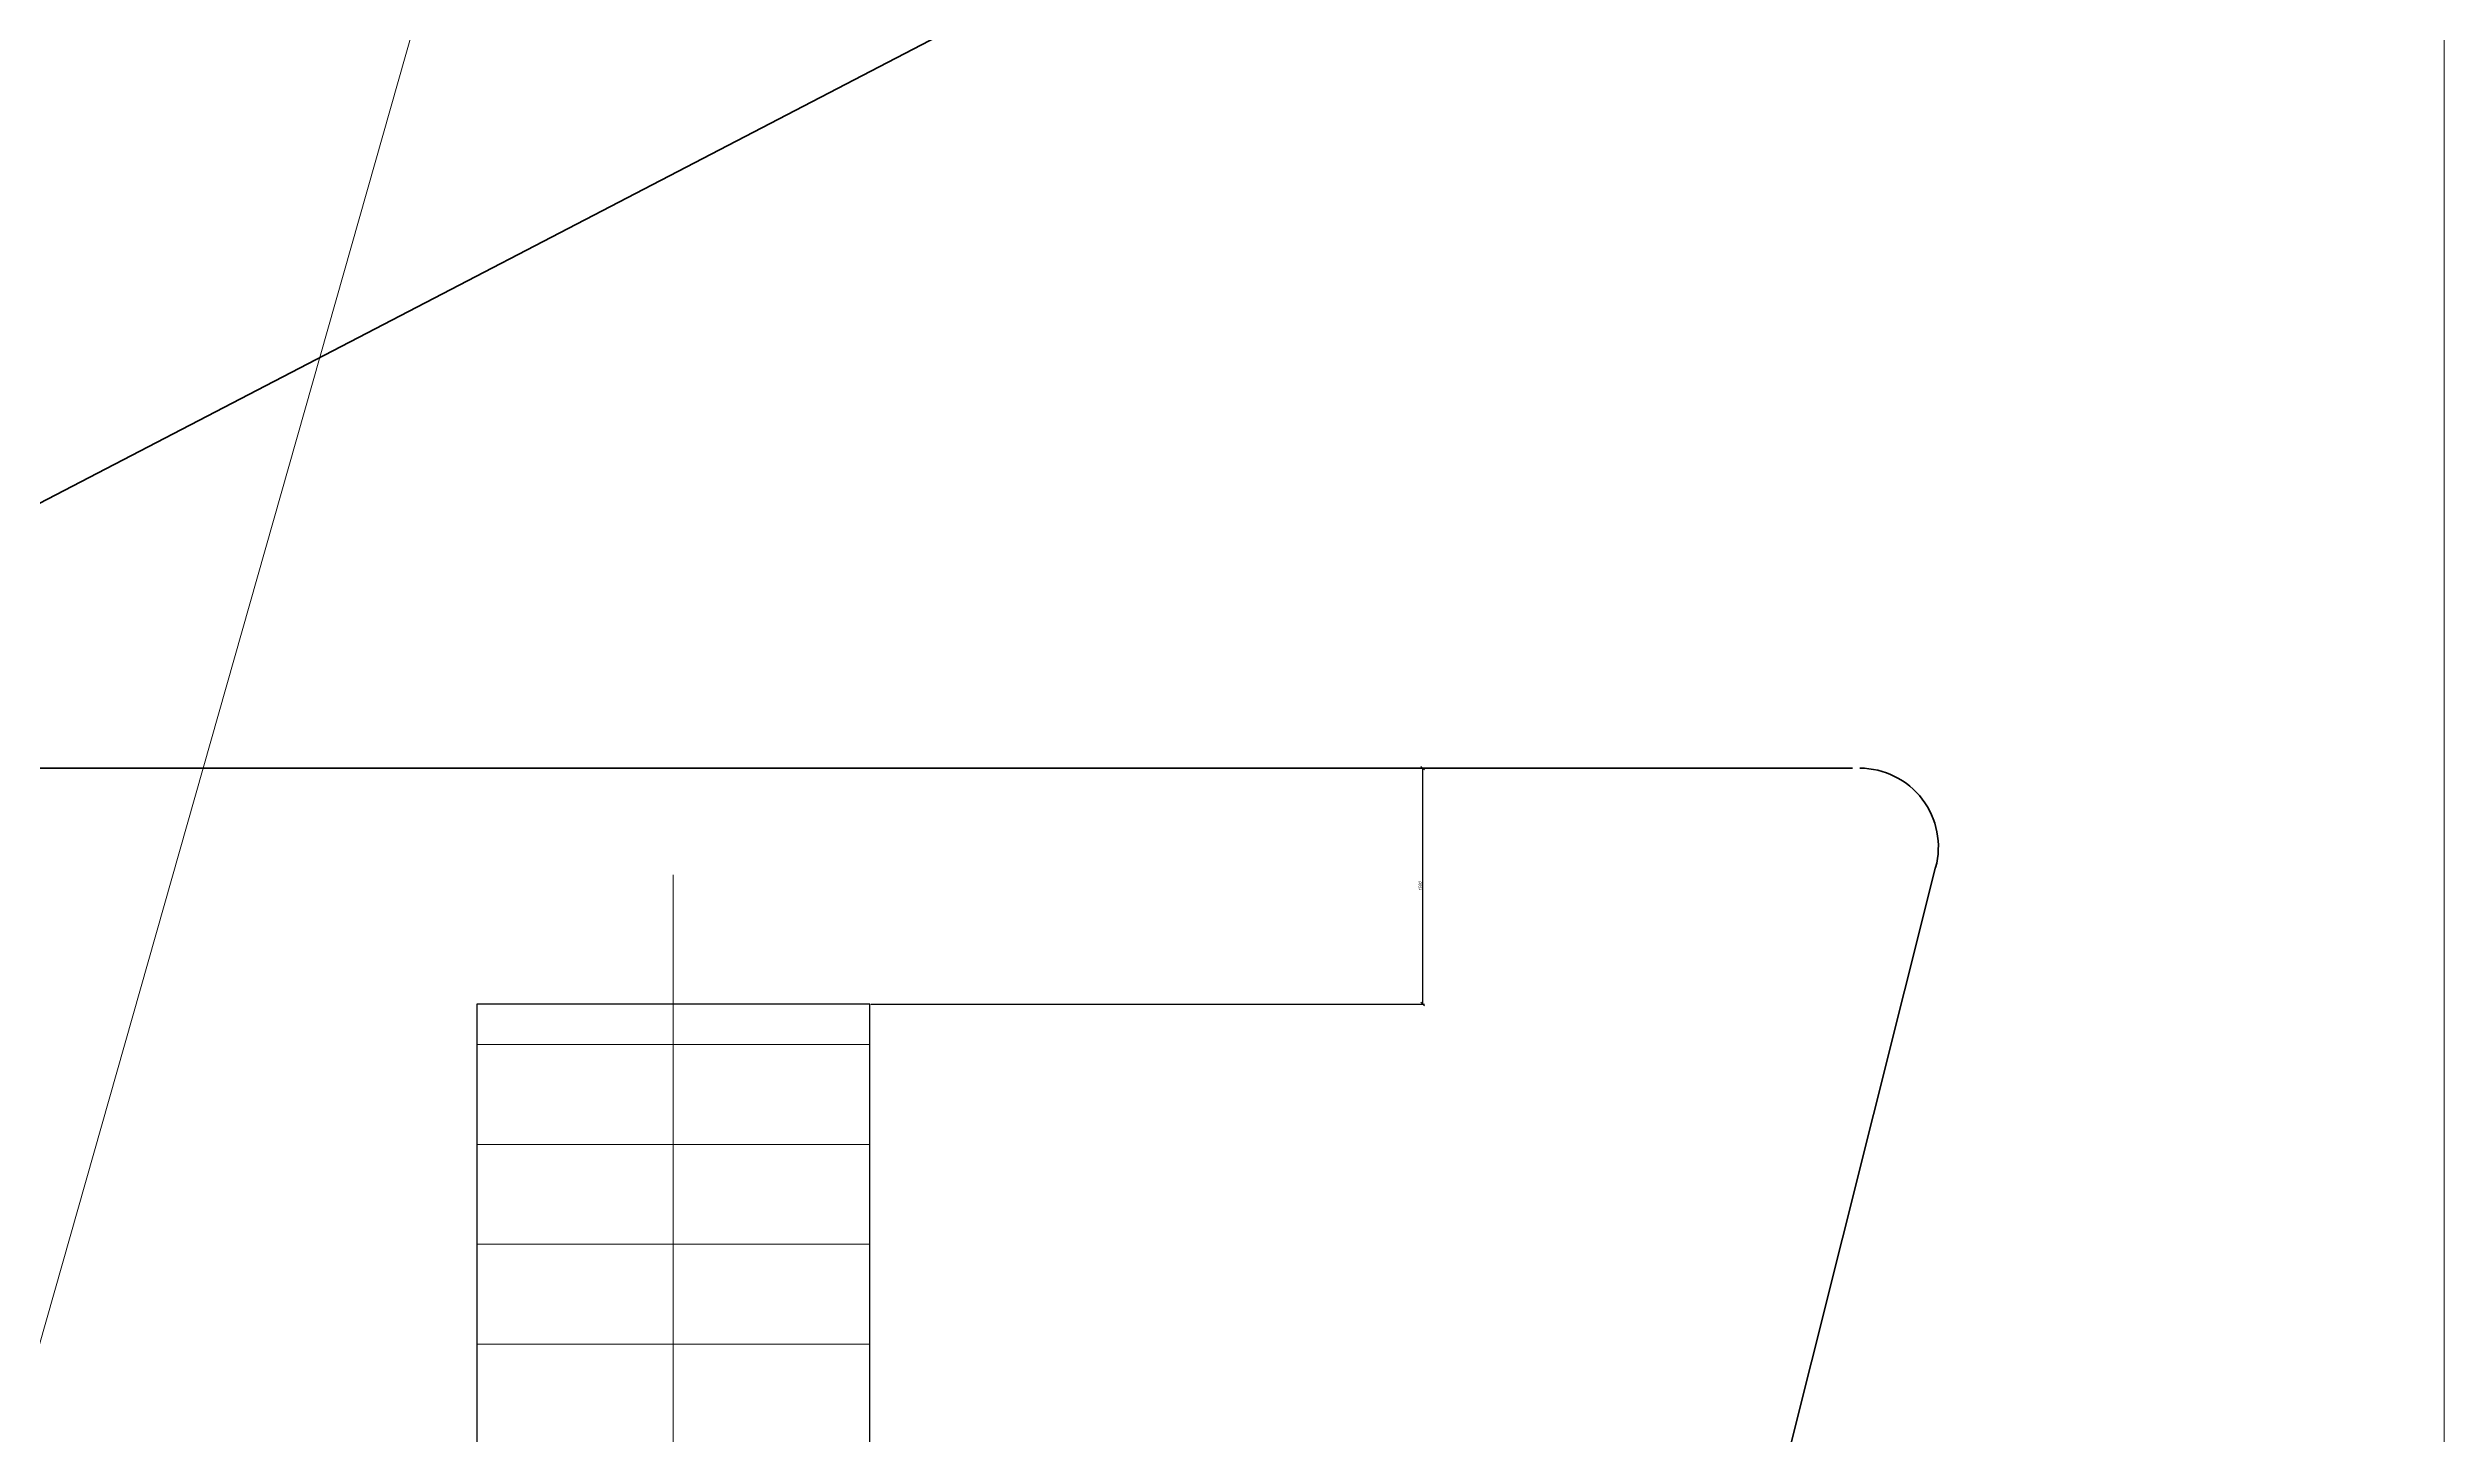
# Model space of a CAD drawing. Header units: millimetres. Extents: x -10163 to 1081624, y -5450 to 230390.
# Drawn here: x 388806 to 390330, y 37861 to 38743 of the extents above; entities that cross this region are included whole.
import ezdxf

# ---------------------------------------------------------------- set-up
doc = ezdxf.new("R2010")
doc.units = ezdxf.units.MM
doc.header["$PDMODE"] = 35
doc.styles.add('2', font='isocpeui.ttf', dxfattribs={"height": 2})
doc.dimstyles.new('Узлы', dxfattribs={"dimtxt": 2.5, "dimasz": 2.25, "dimexe": 1.25, "dimexo": 0.625, "dimtad": 1, "dimdec": 0, "dimlfac": 10, "dimtxsty": '2', "dimblk": 'OBLIQUE', "dimcen": 2.5, "dimadec": 0, "dimazin": 0, "dimtfac": 1, "dimtdec": 0, "dimtmove": 0, "dimatfit": 3, "dimldrblk": 'OBLIQUE', "dimfxl": 1.25, "dimarcsym": 0})

# ---------------------------------------------------------------- blocks, each defined once
blk = doc.blocks.new('_Oblique')
at = {"color": 0, "linetype": 'ByBlock', "lineweight": -2}
blk.add_line((-0.5, -0.5), (0.5, 0.5), dxfattribs=at)
blk = doc.blocks.new('*D1005')
at = {"color": 0, "lineweight": -2, "transparency": 16777216}
for p, q in [((389329.7, 38284.7), (389681.9, 38284.7)), ((389680.7, 38134.7), (389680.7, 38284.7)), ((389329.7, 38134.7), (389681.9, 38134.7))]:
    blk.add_line(p, q, dxfattribs=at)
at = {"layer": 'Defpoints', "color": 0, "transparency": 16777216}
for p in [(389329.1, 38284.7), (389680.7, 38284.7), (389329.1, 38134.7)]:
    blk.add_point(p, dxfattribs=at)
at = {"color": 0, "lineweight": -2, "transparency": 16777216, "xscale": 2.25, "yscale": 2.25, "zscale": 2.25}
for p, rotation in [((389680.7, 38284.7), 90), ((389680.7, 38134.7), 270)]:
    blk.add_blockref('_Oblique', p, dxfattribs=dict(at, rotation=rotation))
at = {"color": 0, "lineweight": 13, "transparency": 16777216, "insert": (389679.1, 38209.7), "char_height": 2, "attachment_point": 5, "rotation": 90, "style": '2'}
blk.add_mtext('1500', dxfattribs=at)

msp = doc.modelspace()

# ---------------------------------------------------------------- hatches: boundary and pattern name
at = {"lineweight": 13}
h = msp.add_hatch(dxfattribs=at)
h.set_pattern_fill('LINE', color=256, scale=20, style=0)
h.set_pattern_definition([(0, (334797.157, 16455.45), (0, 63.5), [])])
h.paths.add_polyline_path([(389204.107, 38134.701), (389079.107, 38134.701), (389079.107, 37534.701), (389204.107, 37534.701)])
h.paths.add_polyline_path([(389329.107, 38134.701), (389204.107, 38134.701), (389204.107, 37534.701), (389329.107, 37534.701)])

# ---------------------------------------------------------------- linework, layer by layer
for p, q in [((390330.239, 40951.627), (390330.239, 37599.87)), ((388341.595, 36302.782), (389161.901, 39188.945)), ((389204.107, 37404.9), (389204.107, 38216.892))]:
    msp.add_line(p, q, dxfattribs=at)
at = {"lineweight": 50}
for p, q in [((387710.97, 37886.264), (390330.239, 39248.284)), ((388477.195, 38284.701), (389954.107, 38284.701)), ((389858.168, 37629.044), (390006.911, 38221.689))]:
    msp.add_line(p, q, dxfattribs=at)
at = {"lineweight": 30}
msp.add_lwpolyline([(389079.107, 37534.701), (389329.107, 37534.701), (389329.107, 38134.701), (389079.107, 38134.701)], close=True, dxfattribs=at)
at = {"lineweight": 50}
msp.add_arc((389958.639, 38234.701), 50, 344.673817, 90, dxfattribs=at)

# ---------------------------------------------------------------- dimensions: what is measured, and where the dimension line sits
at = {"lineweight": 13}
dim = msp.add_linear_dim(base=(389680.692, 38284.701), p1=(389329.107, 38134.701), p2=(389329.107, 38284.701), angle=90, dimstyle='Узлы', dxfattribs=at)
dim.commit()
dim.dimension.update_dxf_attribs({"geometry": '*D1005', "text_midpoint": (389679.067, 38209.701)})

doc.saveas('drawing.dxf')
